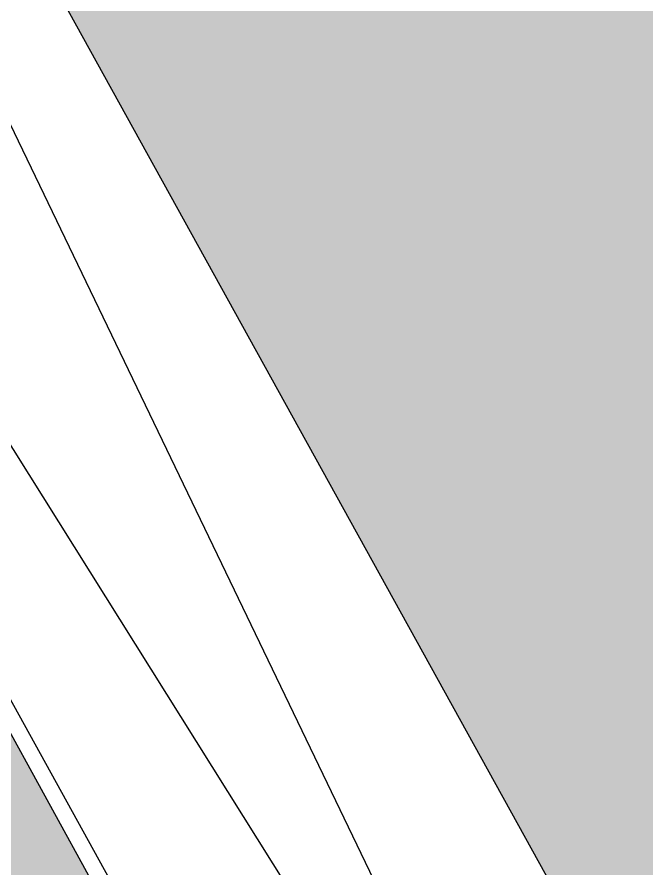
# Model space of a CAD drawing. Header units: millimetres. Extents: x 441061 to 442903, y 4515148 to 4515613.
# Drawn here: x 441834.394 to 441837.266, y 4515567.571 to 4515571.45 of the extents above; entities that cross this region are included whole.
import ezdxf

# ---------------------------------------------------------------- set-up
doc = ezdxf.new("R2010")
doc.units = ezdxf.units.MM
doc.layers.add('01_cesped', color=7, linetype='Continuous', true_color=0x659a66)
doc.layers.add('01_piscinas', color=254, linetype='Continuous')

msp = doc.modelspace()

# ---------------------------------------------------------------- hatches: boundary and pattern name
at = {"layer": '01_cesped', "true_color": 0xc1d7c2}
h = msp.add_hatch(color=9, dxfattribs=at)
h.dxf.hatch_style = 1
h.paths.add_polyline_path([(441830.666, 4515578.6368), (441832.997, 4515579.3255), (441835.5302, 4515580.074), (441837.2388, 4515580.5736), (441838.9702, 4515581.0832), (441842.2882, 4515582.0534), (441845.6451, 4515583.0222), (441848.2218, 4515583.7463), (441850.7191, 4515584.4677), (441852.6053, 4515585.0311), (441854.1045, 4515585.4088), (441855.2211, 4515585.659), (441856.0108, 4515583.5554), (441855.5293, 4515583.3373), (441855.2553, 4515583.1473), (441855.0423, 4515582.855), (441854.904, 4515582.3195), (441854.8324, 4515581.7941), (441854.724, 4515581.4118), (441854.5083, 4515581.1327), (441854.19, 4515580.9558), (441853.6602, 4515580.8487), (441852.9432, 4515580.8403), (441852.2522, 4515580.8833), (441851.6152, 4515580.9226), (441851.0812, 4515580.9278), (441850.5194, 4515580.8659), (441850.1081, 4515580.7238), (441849.7695, 4515580.4454), (441849.5165, 4515579.9495), (441849.403, 4515579.2608), (441849.4314, 4515578.4138), (441849.5365, 4515577.7187), (441849.6707, 4515577.1363), (441849.8532, 4515576.5598), (441850.1431, 4515575.9024), (441850.5348, 4515575.2925), (441850.9967, 4515574.8202), (441851.5706, 4515574.4751), (441852.2716, 4515574.3031), (441852.9658, 4515574.3131), (441853.7119, 4515574.4731), (441854.3095, 4515574.7073), (441854.8627, 4515575.0225), (441855.3297, 4515575.3924), (441855.6481, 4515575.7367), (441855.9783, 4515576.2826), (441856.1413, 4515576.7969), (441856.2258, 4515577.3898), (441856.2592, 4515578.0981), (441856.2853, 4515578.7451), (441856.3573, 4515579.3708), (441856.4685, 4515579.8983), (441856.605, 4515580.391), (441856.7652, 4515580.8929), (441856.881, 4515581.237), (441858.8372, 4515576.026), (441857.6023, 4515575.4648), (441856.2035, 4515574.8073), (441855.1213, 4515574.2799), (441854.0619, 4515573.748), (441853.2974, 4515573.3598), (441851.5578, 4515572.4624), (441850.6944, 4515572.0097), (441849.663, 4515571.4625), (441849.0103, 4515571.1085), (441847.7165, 4515570.4065), (441847.0697, 4515570.0556), (441845.4403, 4515569.1485), (441843.5874, 4515568.1187), (441842.6827, 4515567.618), (441841.8298, 4515567.146), (441840.6372, 4515566.4861), (441839.6126, 4515565.9191), (441838.1519, 4515565.1107)])
h = msp.add_hatch(color=9, dxfattribs=at)
h.dxf.hatch_style = 1
h.paths.add_polyline_path([(441820.638, 4515575.64), (441828.9113, 4515578.0384), (441836.5178, 4515564.2946), (441830.3495, 4515560.8807), (441829.0048, 4515563.3104), (441830.011, 4515563.8673), (441829.4541, 4515564.8734), (441833.7413, 4515567.2462), (441829.5285, 4515574.8582), (441823.9289, 4515571.7591), (441827.416, 4515565.4584), (441826.541, 4515564.9741)])

# ---------------------------------------------------------------- linework, layer by layer
at = {"layer": '01_piscinas'}
for p, q in [((441830.666, 4515578.6368, -0.0001), (441838.1509, 4515565.1127, 0)), ((441837.3853, 4515564.689, 0), (441830.666, 4515578.6368, 0)), ((441828.9479, 4515578.1271, -0.0001), (441836.6197, 4515564.2653, 0)), ((441828.9479, 4515578.1271, -0.0001), (441837.3853, 4515564.689, 0)), ((441828.9113, 4515578.0384, -0.0001), (441836.5178, 4515564.2946, 0))]:
    msp.add_line(p, q, dxfattribs=at)

doc.saveas('drawing.dxf')
